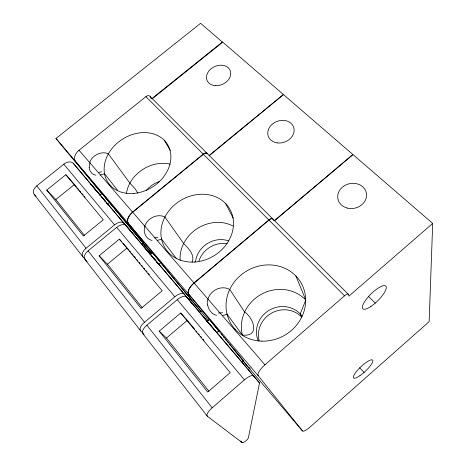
<?xml version="1.0" encoding="UTF-8"?>
<svg xmlns="http://www.w3.org/2000/svg" width="466" height="466" viewBox="0 0 466 466"><rect width="100%" height="100%" fill="white"/><g stroke="black" fill="none" stroke-linecap="round" stroke-linejoin="round"><path stroke-width="0.7" d="M274.509 220.773L353.018 154.63L432.698 223.418L429.139 321.633L310.205 426.92A8.638 2.033 -41.8 0 1 302.539 431.015L248.768 367.779L229.453 344.059M259.533 382.976L248.39 437.725A4.06 1.101 -40.4 0 1 245.634 441.04A4.06 1.101 -40.4 0 1 242.262 442.659A20.224 5.528 -40.7 0 1 241.912 442.45L207.341 416.231L143.045 333.872A9.035 4.095 -38.3 0 1 146.877 325.216L177.237 299.65A8.924 4.078 -39.9 0 1 186.767 297.017L259.533 382.976L252.991 375.264M295.922 276.041L305.778 300.011L300.203 313.915L301.653 317.119A24.978 23.556 -29.3 0 0 271.661 313.065A24.978 23.556 -29.3 0 0 259.154 340.646M99.013 194.019L99.945 195.138L102.042 193.437L143.126 242.844L142.835 243.409A16.479 9.116 -38.9 0 1 142.27 244.388M182.317 289.858L182.643 289.293M85.156 259.02L83.047 257.016L34.379 194.672A7.91 5.289 -34.2 0 1 36.762 185.882L63.795 164.201A7.811 5.283 -37.1 0 1 73.36 163.362L150.186 254.372L152.388 252.549L190.413 298.426L190.081 298.991A17.399 8.015 -39.8 0 1 189.446 299.982M211.558 326.736L206.986 321.342L209.31 319.367L243.188 360.451L242.803 361.016A18.43 6.582 -40.6 0 1 242.087 362.006M192.079 262.113C195.237 255.048 188.305 248.116 183.656 243.514L164.917 217.028A13.852 11.627 -35.5 0 0 144.716 226.086M432.698 223.418L348.912 296.12L348.492 294.448L273.146 219.276A4.392 2.01 -44.9 0 0 268.999 220.092L194.13 283.101A11.044 5.074 -40.8 0 0 188.812 294.308L258.281 375.788L302.539 431.015M207.341 416.231A9.71 3.151 -39.8 0 1 212.164 407.82L244.423 379.872A9.582 3.14 -40.9 0 1 253.76 375.975M258.281 375.788A11.883 3.856 -41.5 0 1 264.95 364.814L344.525 295.828A4.73 1.526 -44.3 0 1 348.492 294.448M216.591 332.672L218.933 330.674M187.332 320.346L180.691 313.001L159.191 331.163L166.461 338.031L187.332 320.346L194.712 329.223M219.02 331.326L188.683 294.163A11.038 5.074 -40.8 0 1 194.002 282.949L268.865 219.952A4.392 2.01 -44.9 0 1 273.012 219.137L273.548 220.453M274.375 220.639L352.873 154.502L283.509 94.627L209.263 155.597M143.429 333.289L140.732 330.907A9.011 4.124 -38.2 0 1 144.53 322.245L174.82 296.766A8.901 4.112 -39.8 0 1 184.35 294.174L191.975 303.337L190.559 301.677M158.65 264.35L160.869 262.504M121.655 241.726L119.36 239.145L99.112 255.805L107.46 264.175L127.154 247.918L128.54 249.584M83.047 257.016A8.411 4.817 -36.4 0 1 86.041 248.244L114.584 224.845A8.306 4.806 -38.6 0 1 124.177 223.255M128.336 223.377A10.31 5.947 -40 0 1 132.589 212.088L203.24 154.147A4.101 2.359 -45.7 0 1 207.492 153.763L150.186 96.584A3.85 2.604 -46.7 0 0 145.893 96.637L79.004 150.262A9.67 6.565 -38.9 0 0 75.597 161.521L128.336 223.377L159.721 261.455M188.683 294.163L128.447 223.505A10.31 5.941 -40 0 1 132.699 212.216L203.362 154.269A4.107 2.359 -45.7 0 1 207.609 153.885L273.012 219.137M140.732 330.907L85.062 259.597A8.435 4.794 -36.5 0 1 88.086 250.825L116.686 227.356A8.33 4.782 -38.7 0 1 126.28 225.73L184.35 294.174M209.141 155.475L283.38 94.516L222.457 41.917L151.485 98.903M106.516 202.885L107.454 203.992L109.568 202.273M73.978 183.954L65.852 174.703L46.722 190.087L55.821 199.535L74.455 184.495L76.302 186.715M152.201 98.809L222.591 42.289L200.601 23.3L55.978 138.489L101.961 193.955M222.235 315.529A14.86 13.409 -36.2 0 0 227.024 314.107L242.361 335.042C260.104 337.244 253.912 318.319 244.662 312.045L229.744 289.45A14.86 13.409 -36.2 0 0 207.958 299.05A13.403 13.071 -33 0 0 207.387 305.003M95.845 175.187C91.913 174.843 89.455 170.935 89.035 167.288M152.067 240.444C147.705 239.804 144.856 235.569 144.297 231.421A12.512 11.761 -30.8 0 1 145.06 226.191M216.614 315.354C211.739 314.34 208.407 309.709 207.661 304.962M143.045 333.872L144.093 334.792M85.062 259.597L87.125 261.554M368.571 296.533L375.264 303.098M34.379 194.672L35.917 196.203M145.893 96.637L203.24 154.147M203.362 154.269L268.865 219.952M268.999 220.092L344.525 295.828M359.63 367.75L364.062 372.427M123.03 243.269L126.694 247.399M79.004 150.262L132.589 212.088M132.699 212.216L194.002 282.949M194.13 283.101L264.95 364.814M55.978 138.489L75.003 160.799L151.899 253.702M143.126 242.844L102.042 193.437M184.472 291.442L190.413 298.426M234.491 350.234L243.188 360.451M142.835 243.264L151.782 253.784M189.837 298.467L200.194 310.647A7.776 3.378 -40.8 0 0 201.708 311.276M160.578 262.533L208.739 320.695M242.565 360.48L248.669 367.662A8.184 2.784 -41.3 0 0 250.044 368.064M133.13 233.979L90.975 184.291L97.388 191.951M189.621 300.564L143.971 246.759L147.64 251.157M246.91 368.099L204.37 317.958L214.331 329.945M247.848 369.2L252.054 374.157M101.355 196.798L103.231 199.011M104.174 200.118L105.578 201.778M150.186 254.372L155.359 260.471M158.178 263.797L156.296 261.577L157.729 263.249M63.795 164.201L114.584 224.845M116.686 227.356L174.82 296.766M177.237 299.65L244.423 379.872M148.555 252.257L150.39 254.453M151.31 255.554L152.685 257.203M153.605 258.304L155.44 260.5M99.217 194.141L100.132 195.237M101.506 196.879L102.881 198.516M104.25 200.159L105.625 201.801M106.539 202.896L107.454 203.992M73.36 163.362L98.081 192.907M186.767 297.017L206.986 321.342M77.222 187.827L78.608 189.487M79.529 190.6L80.909 192.266M81.835 193.373L83.216 195.038M84.136 196.145L85.057 197.258M129.461 250.696L130.853 252.368M131.773 253.481L133.16 255.147M134.086 256.259L135.472 257.931M136.858 259.597L137.785 260.71M139.171 262.381L140.097 263.494M141.483 265.16L142.404 266.272M143.79 267.944L144.716 269.057M146.103 270.723L147.029 271.835M148.415 273.507L149.341 274.62M196.093 330.889L197.019 332.002M198.4 333.662L199.326 334.774M200.706 336.44L201.627 337.547M203.013 339.213L203.933 340.326M65.852 174.703L103.283 219.777L83.367 236.052L46.722 190.087M119.36 239.145L162.203 290.737L141.076 308.44L99.112 255.805M180.691 313.001L230.204 372.631L207.72 392.034L159.191 331.163M221.21 333.959L222.125 335.083M223.499 336.767L224.42 337.885M225.334 339.009L228.521 342.976M55.821 199.535L84.73 235.72M107.46 264.175L142.351 307.845M166.461 338.031L208.972 391.248M109.743 184.798L110.634 185.928M240.916 440.952L242.262 442.659M241.004 441.308L241.912 442.45M36.762 185.882L86.041 248.244M88.086 250.825L144.53 322.245M146.877 325.216L212.164 407.82M117.717 190.553L104.477 173.608A12.972 10.176 -35.1 0 1 100.394 174.942M176.369 258.461L161.516 239A13.852 11.627 -35.5 0 1 157.1 240.374M234.497 328.606L235.347 329.747M164.405 140.412L170.241 150.396M150.186 96.584L151.159 98.32M225.614 203.531L233.175 218.082M137.93 193.262L135.128 188.782L129.909 183.138L108.374 153.856A12.972 10.176 -35.1 0 0 89.548 162.424M258.315 341.019A25.286 23.789 -29.3 0 1 269.598 310.007A25.286 23.789 -29.3 0 1 302.044 316.146M242.361 335.042A37.332 34.956 -29.3 0 1 261.269 294.302A37.332 34.956 -29.3 0 1 305.778 300.011M222.602 312.674A13.438 6.163 -14.1 0 1 218.35 313.024M250.143 368.181A8.184 2.784 -41.3 0 1 248.768 367.779M126.373 193.675A32.847 26.981 -33.1 0 1 170.137 164.16M89.291 167.265A11.732 10.666 -30.2 0 1 90.171 162.628M101.611 171.814A11.848 2.907 -15.1 0 1 98.856 172.333M146.505 190.349A22.316 18.471 -33.2 0 1 159.518 181.519M201.795 311.381A7.776 3.373 -40.8 0 1 200.287 310.752M157.858 237.38A12.576 4.334 -15.1 0 1 154.363 237.881M195.522 262.014A23.702 20.883 -32.4 0 1 228.521 240.864M180.179 260.348A34.938 30.587 -32.3 0 1 197.06 228.695A34.938 30.587 -32.3 0 1 232.953 226.004M198.988 260.937A23.434 20.708 -32.4 0 1 227.128 243.735M359.909 375.707A13.036 3.157 -43.2 0 0 372.678 360.171A13.036 3.157 -43.2 0 0 356.74 371.175A13.036 3.157 -43.2 0 0 359.909 375.707M370.953 306.43A16.159 4.788 -44.7 0 0 385.947 286.246A16.159 4.788 -44.7 0 0 366.037 299.644A16.159 4.788 -44.7 0 0 370.953 306.43M261.886 341.147A40.577 37.332 -29.3 0 0 302.16 284.924A40.577 37.332 -29.3 0 0 233.524 283.019A40.577 37.332 -29.3 0 0 261.886 341.147M347.1 208.034A14.539 12.535 -12.4 0 0 366.369 193.04A14.539 12.535 -12.4 0 0 342.9 186.738A14.539 12.535 -12.4 0 0 347.1 208.034M133.893 193.425A35.334 28.222 -32.9 0 0 168.057 145.375A35.334 28.222 -32.9 0 0 110.559 150.419A35.334 28.222 -32.9 0 0 133.893 193.425M215.845 85.697A12.582 9.722 -24.3 0 0 230.245 70.651A12.582 9.722 -24.3 0 0 209.776 69.982A12.582 9.722 -24.3 0 0 215.845 85.697M277.119 142.876A13.462 11.015 -20.3 0 0 293.784 127.696A13.462 11.015 -20.3 0 0 271.917 124.504A13.462 11.015 -20.3 0 0 277.119 142.876M194.683 262.026A37.769 32.305 -32.1 0 0 229.843 209.176A37.769 32.305 -32.1 0 0 167.102 213.323A37.769 32.305 -32.1 0 0 194.683 262.026"/></g></svg>
